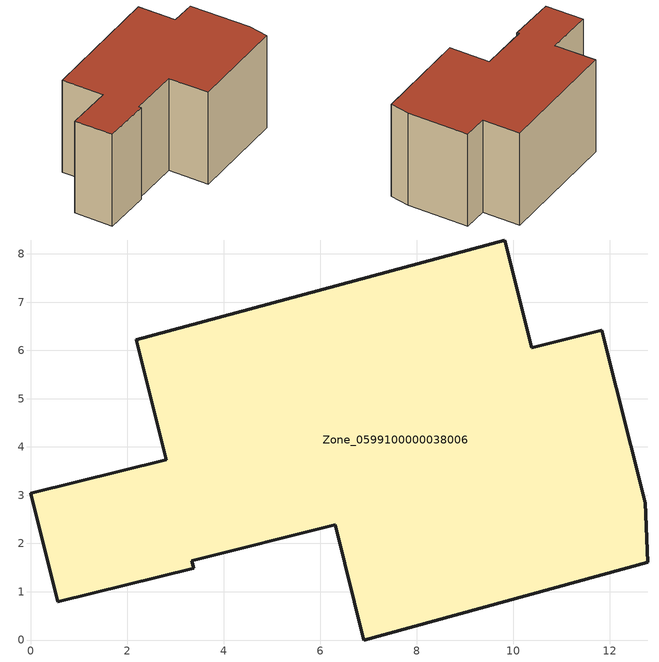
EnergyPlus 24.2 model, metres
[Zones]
Zone_0599100000038006
 floor ground (C_G): 6.31,2.39 3.34,1.64 3.38,1.49 0.56,0.79 0,3.04 2.81,3.74 2.19,6.22 9.82,8.29 10.38,6.06 11.84,6.42 12.74,2.84 12.79,1.62 6.9,0 z0
 wall outside (C_F): 0,3.04 0.56,0.79 3.38,1.49 3.34,1.64 6.31,2.39 6.9,0 12.79,1.62 12.74,2.84 11.84,6.42 10.38,6.06 9.82,8.29 2.19,6.22 2.81,3.74 0,3.04 z0:5.89
 roof outside (C_R): 12.79,1.62 12.74,2.84 11.84,6.42 10.38,6.06 9.82,8.29 2.19,6.22 2.81,3.74 0,3.04 0.56,0.79 3.38,1.49 3.34,1.64 6.31,2.39 6.9,0 z5.89
[BUILDING]
Pand.0599100000038006: North Axis=0; Terrain=City; Loads Convergence Tolerance Value=0.04; Temperature Convergence Tolerance Value=0.4; Solar Distribution=FullExterior; Maximum Number of Warmup Days=25; Minimum Number of Warmup Days=1
[Site:Location]
Rotterdam.The.Hague.AP_ZH_NLD Design_Conditions: Latitude=51.96; Longitude=4.45; Time Zone=1; Elevation=-4.5
[SITE:GROUNDTEMPERATURE:BUILDINGSURFACE]
18, 18, 18, 18, 18, 18, 18, 18, 18, 18, 18, 18
[MATERIAL] Thermal Absorptance=0.9; Solar Absorptance=0.7; Visible Absorptance=0.7
Name | Roughness | Thickness | Conductivity | Density | Specific Heat
G.TI.1965-1974 | MediumSmooth | 0.15 | 0.882353 | 540 | 1210
F.TI.1965-1974 | Rough | 0.3 | 0.697674 | 1920 | 840
R.TI.1965-1974 | MediumRough | 0.2 | 0.232558 | 1500 | 1000
[CONSTRUCTION]
C_G: G.TI.1965-1974
C_F: F.TI.1965-1974
C_R: R.TI.1965-1974
[ZONE]
Zone_0599100000038006: Type=1; Multiplier=1; Ceiling Height=Autocalculate; Volume=Autocalculate; Floor Area=autocalculate; Part of Total Floor Area=Yes
[ZONEINFILTRATION:DESIGNFLOWRATE]
Infil_Zone_0599100000038006: Zone or ZoneList or Space or SpaceList=Zone_0599100000038006; Schedule=AlwaysOn; Design Flow Rate Calculation Method=Flow/Area; Flow Rate per Floor Area=0.003; Constant Term Coefficient=1; Temperature Term Coefficient=0; Velocity Term Coefficient=0; Velocity Squared Term Coefficient=0
[HVACTEMPLATE:ZONE:IDEALLOADSAIRSYSTEM]
Zone_0599100000038006: Maximum Heating Supply Air Temperature=50; Minimum Cooling Supply Air Temperature=13; Maximum Heating Supply Air Humidity Ratio=0.0156; Minimum Cooling Supply Air Humidity Ratio=0.0077; Heating Limit=NoLimit; Cooling Limit=NoLimit; Dehumidification Control Type=ConstantSensibleHeatRatio; Cooling Sensible Heat Ratio=0.7; Dehumidification Setpoint=60; Humidification Control Type=None; Humidification Setpoint=30; Outdoor Air Method=None; Outdoor Air Flow Rate per Person=0.00944; Outdoor Air Flow Rate per Zone Floor Area=0; Outdoor Air Flow Rate per Zone=0; Demand Controlled Ventilation Type=None; Outdoor Air Economizer Type=NoEconomizer; Heat Recovery Type=None; Sensible Heat Recovery Effectiveness=0.7; Latent Heat Recovery Effectiveness=0.65
[ZONECONTROL:THERMOSTAT]
ThermostatControl_Zone_0599100000038006: Zone or ZoneList=Zone_0599100000038006; Control Type Schedule=DualSetpointControlType; Control 1=Thermostat_Zone_0599100000038006; Temperature Difference Between Cutout And Setpoint=0
[THERMOSTATSETPOINT:DUALSETPOINT]
Thermostat_Zone_0599100000038006: Heating Setpoint Temperature Schedule=HeatingSetpoint_Zone_0599100000038006; Cooling Setpoint Temperature Schedule=CoolingSetpoint_Zone_0599100000038006
[SCHEDULE:COMPACT]
HeatingSetpoint_Zone_0599100000038006: Through: 12/31, For: AllDays, Until: 24:00, 21
CoolingSetpoint_Zone_0599100000038006: Through: 12/31, For: AllDays, Until: 24:00, 24
DualSetpointControlType: Through: 12/31, For: AllDays, Until: 24:00, 4
AlwaysOn: Through: 12/31, For: AllDays, Until: 24:00, 1
